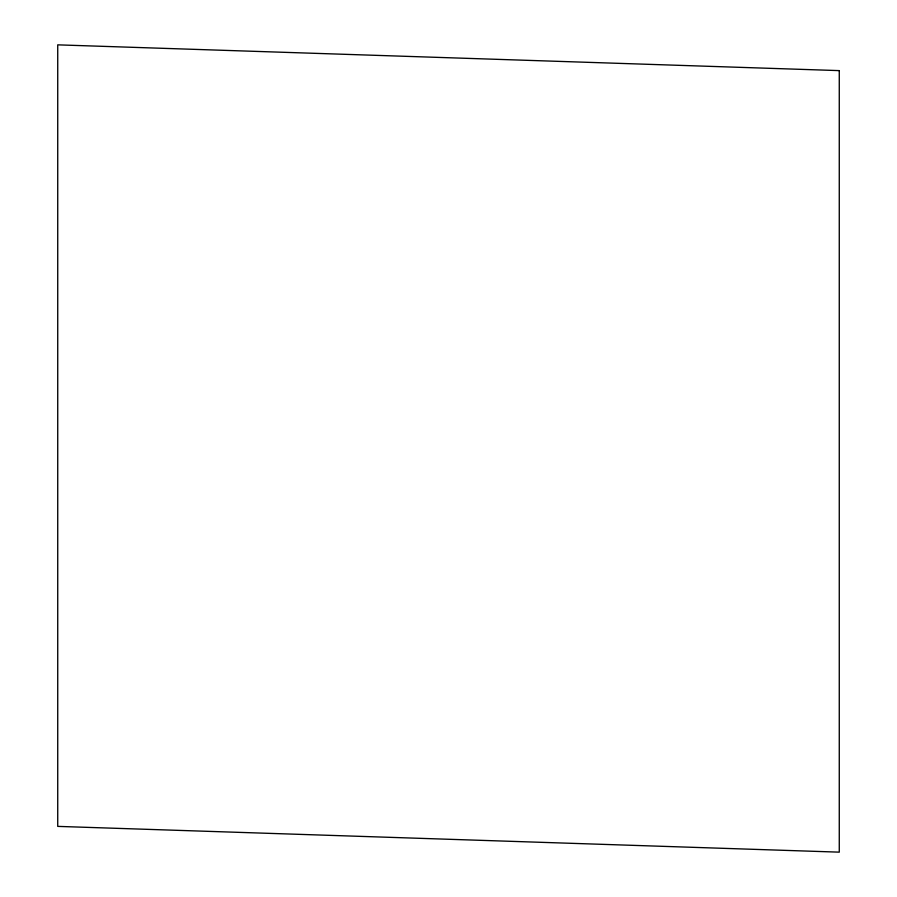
<?xml version="1.0" encoding="UTF-8"?>
<svg xmlns="http://www.w3.org/2000/svg" width="897" height="897" viewBox="0 0 897 897"><rect width="100%" height="100%" fill="white"/><g stroke="black" fill="none" stroke-linecap="round" stroke-linejoin="round"><path stroke-width="1.35" d="M839.267 70.616L57.733 44.85L57.733 826.384L839.267 852.15L839.267 70.616"/></g></svg>
